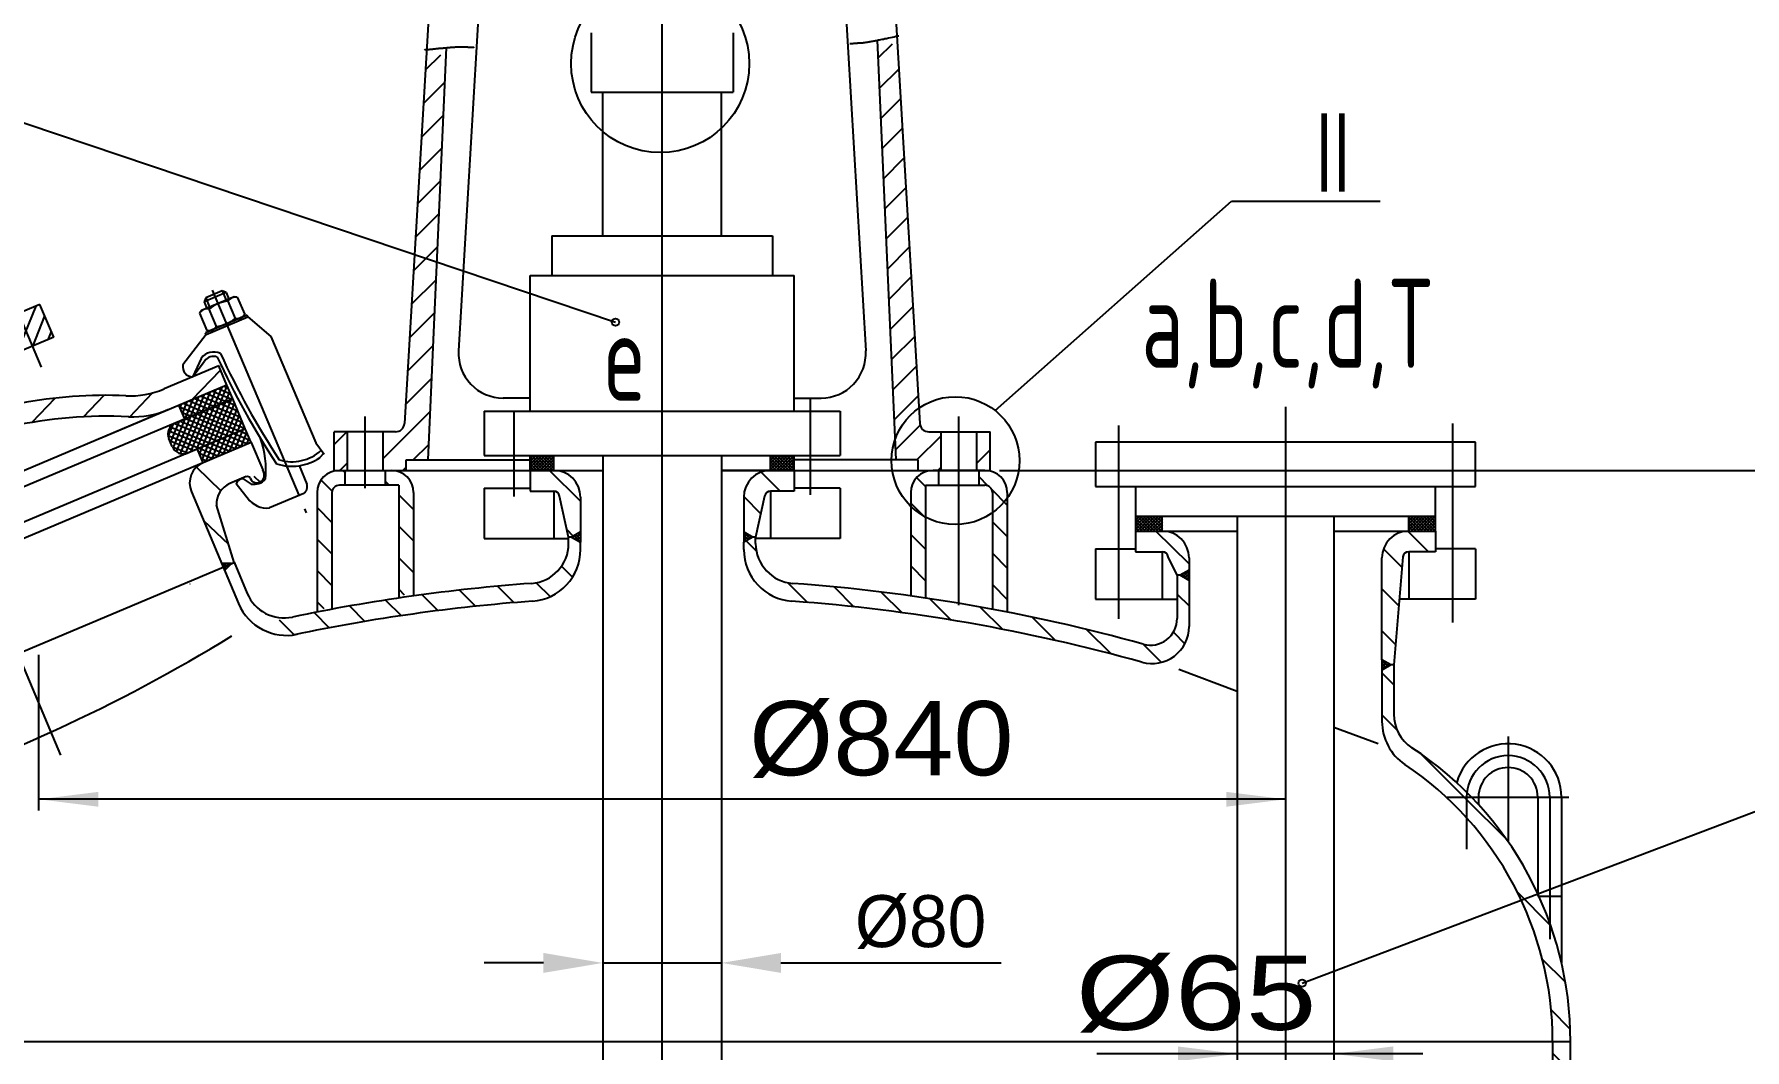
# Model space of a CAD drawing. Extents: x -1085 to 561, y -220 to 621.
# Drawn here: x 76.9 to 192.2, y 367 to 435.4 of the extents above; entities that cross this region are included whole.
import ezdxf

# ---------------------------------------------------------------- set-up
doc = ezdxf.new("R2010")
doc.units = 0
doc.linetypes.add('DASHDOT', pattern=[18, 15, -1, 1, -1])
doc.layers.get('0').update_dxf_attribs({"color": 8, "linetype": 'CONTINUOUS'})
doc.layers.get('DEFPOINTS').update_dxf_attribs({"linetype": 'CONTINUOUS'})
for name, color, linetype in [('0-EQUIPMENT', 7, 'CONTINUOUS'), ('1', 8, 'CONTINUOUS'), ('2', 94, 'DASHDOT'), ('85', 7, 'CONTINUOUS'), ('9', 8, 'CONTINUOUS')]:
    doc.layers.add(name, color=color, linetype=linetype)
doc.styles.add('HZTXT', font='tssdeng.shx', dxfattribs={"width": 0.8, "bigfont": 'tssdchn.shx'})
doc.styles.get("Standard").update_dxf_attribs({"font": 'cadt_en', "bigfont": 'cadt_hz'})
doc.styles.add('STYLE1', font='cadt_en.shx', dxfattribs={"width": 0.650136, "bigfont": 'cadt_hz.shx'})
doc.styles.add('STYLE28', font='cadt_en.shx', dxfattribs={"width": 1.284196, "bigfont": 'cadt_hz.shx'})
doc.styles.add('STYLE29', font='cadt_en.shx', dxfattribs={"width": 1.088803, "bigfont": 'cadt_hz.shx'})
doc.dimstyles.get("Standard").update_dxf_attribs({"dimtxt": 3.5, "dimasz": 4, "dimexe": 2, "dimexo": 0, "dimgap": 1, "dimtad": 1, "dimtoh": 1, "dimdec": 4, "dimzin": 0, "dimtxsty": 'STANDARD', "dimcen": 0, "dimazin": 3, "dimtfac": 1, "dimtdec": 4, "dimtmove": 0, "dimatfit": 3, "dimtolj": 1, "dimtzin": 0})

# ---------------------------------------------------------------- blocks, each defined once
blk = doc.blocks.new('*U58')
at = {"layer": '9'}
for p, q in [((151.11, 402.88), (151.15, 402.92)), ((151.11, 402.66), (151.36, 402.92)), ((151.11, 402.45), (151.58, 402.92)), ((151.11, 402.24), (151.79, 402.92)), ((151.11, 402.03), (152, 402.92)), ((151.11, 402.8), (151.99, 401.92)), ((151.11, 402.59), (151.77, 401.92)), ((151.11, 402.38), (151.56, 401.92)), ((152.2, 401.92), (151.2, 402.92)), ((151.21, 401.92), (152.21, 402.92)), ((151.41, 402.92), (152.41, 401.92)), ((151.42, 401.92), (152.42, 402.92)), ((151.62, 402.92), (152.62, 401.92)), ((151.64, 401.92), (152.64, 402.92)), ((151.83, 402.92), (152.83, 401.92)), ((151.85, 401.92), (152.85, 402.92)), ((152.05, 402.92), (152.91, 402.06)), ((152.06, 401.92), (152.91, 402.77)), ((152.26, 402.92), (152.91, 402.27)), ((152.27, 401.92), (152.91, 402.55)), ((152.47, 402.92), (152.91, 402.49)), ((152.48, 401.92), (152.91, 402.34)), ((152.68, 402.92), (152.91, 402.7)), ((152.89, 402.92), (152.91, 402.91)), ((169.51, 402.82), (169.61, 402.92)), ((169.51, 402.61), (169.82, 402.92)), ((169.51, 402.4), (170.03, 402.92)), ((169.51, 402.18), (170.24, 402.92)), ((169.51, 401.97), (170.45, 402.92)), ((169.51, 402.86), (170.44, 401.92)), ((169.51, 402.64), (170.23, 401.92)), ((169.51, 402.43), (170.02, 401.92)), ((169.65, 402.92), (170.65, 401.92)), ((169.67, 401.92), (170.67, 402.92)), ((170.87, 401.92), (169.87, 402.92)), ((169.88, 401.92), (170.88, 402.92)), ((170.08, 402.92), (171.08, 401.92)), ((170.09, 401.92), (171.09, 402.92)), ((170.29, 402.92), (171.29, 401.92)), ((170.3, 401.92), (171.3, 402.92)), ((170.5, 402.92), (171.31, 402.12)), ((170.52, 401.92), (171.31, 402.71)), ((170.71, 402.92), (171.31, 402.33)), ((170.73, 401.92), (171.31, 402.5)), ((170.93, 402.92), (171.31, 402.54)), ((170.94, 401.92), (171.31, 402.29)), ((171.14, 402.92), (171.31, 402.75)), ((151.11, 402.17), (151.35, 401.92)), ((151.11, 401.95), (151.14, 401.92)), ((152.7, 401.92), (152.91, 402.13)), ((169.51, 402.22), (169.8, 401.92)), ((169.51, 402.01), (169.59, 401.92)), ((171.15, 401.92), (171.31, 402.07)), ((154.11, 398.95), (154.12, 398.93, 1)), ((154.15, 398.92), (154.27, 399.04)), ((154.25, 399.03), (154.63, 398.64)), ((154.28, 398.84), (154.71, 399.26)), ((154.38, 399.1), (154.71, 398.78)), ((154.42, 398.76), (154.71, 399.05)), ((154.51, 399.18), (154.71, 398.99)), ((154.55, 398.69), (154.71, 398.84)), ((154.65, 399.26), (154.71, 399.2)), ((154.69, 398.61), (154.71, 398.63)), ((167.71, 393.17), (167.75, 393.22)), ((167.71, 393.2), (168.12, 392.79)), ((167.71, 392.96), (167.89, 393.14)), ((167.71, 392.75), (168.02, 393.06)), ((167.71, 392.99), (167.98, 392.71)), ((167.71, 392.78), (167.85, 392.63)), ((167.71, 392.57), (167.71, 392.56)), ((167.74, 392.57), (168.15, 392.98)), ((168.11, 393.01), (168.25, 392.87)), ((168.25, 392.86), (168.29, 392.91))]:
    blk.add_line(p, q, dxfattribs=at)
blk = doc.blocks.new('*U60')
at = {"layer": '9'}
for p, q in [((125.88, 405.9), (127.16, 404.61)), ((124.71, 404.24), (125.85, 403.09)), ((124.86, 401.26), (125.56, 400.56)), ((127.68, 398.44), (129.01, 397.11)), ((130.79, 398.16), (132.13, 396.81)), ((133.97, 397.81), (135.35, 396.42)), ((137.24, 397.36), (138.68, 395.92, 1))]:
    blk.add_line(p, q, dxfattribs=at)
blk = doc.blocks.new('*U61')
at = {"layer": '9'}
for p, q in [((153.91, 397.67), (154.71, 396.87, 1)), ((140.63, 396.8), (142.13, 395.3)), ((144.14, 396.12), (145.71, 394.55)), ((147.8, 395.29), (149.45, 393.64)), ((151.62, 394.3), (152.85, 393.07)), ((153.65, 395.1), (154.42, 394.32))]:
    blk.add_line(p, q, dxfattribs=at)
blk = doc.blocks.new('*U62')
at = {"layer": '9'}
for p, q in [((154.71, 399.7), (152.48, 401.92)), ((170.85, 400.52), (169.45, 401.92, 1)), ((169.05, 399.49), (167.81, 400.73)), ((168.84, 396.88), (167.71, 398.01)), ((168.62, 394.27), (167.71, 395.18)), ((168.51, 391.55), (167.71, 392.35)), ((168.73, 388.5), (167.71, 389.52)), ((173.41, 383.82), (170.32, 386.91))]:
    blk.add_line(p, q, dxfattribs=at)
blk = doc.blocks.new('*U63')
at = {"layer": '9'}
for p, q in [((176.11, 381.12), (173.41, 383.82, 1)), ((179.08, 375.32), (176.83, 377.57)), ((180.07, 371.51), (178.51, 373.06)), ((180.39, 368.35), (179.1, 369.64)), ((180.41, 365.51), (179.21, 366.71)), ((180.65, 362.43), (179.81, 363.28)), ((183.65, 356.61), (179.21, 361.05)), ((184.71, 358.38), (183.38, 359.71)), ((180.77, 356.66), (179.25, 358.18))]:
    blk.add_line(p, q, dxfattribs=at)
blk = doc.blocks.new('*U70')
at = {"layer": '9'}
for p, q in [((110.31, 406.84), (110.48, 407.01)), ((110.31, 406.62), (110.69, 407.01)), ((110.31, 406.41), (110.91, 407.01)), ((110.31, 406.2), (111.12, 407.01)), ((110.31, 406.9), (111.2, 406.01)), ((110.33, 406.01), (111.33, 407.01)), ((110.41, 407.01), (111.41, 406.01)), ((110.54, 406.01), (111.54, 407.01)), ((110.62, 407.01), (111.62, 406.01)), ((110.75, 406.01), (111.75, 407.01)), ((110.83, 407.01), (111.83, 406.01)), ((110.97, 406.01), (111.91, 406.95)), ((111.05, 407.01), (111.91, 406.15)), ((111.26, 407.01), (111.91, 406.36)), ((111.47, 407.01), (111.91, 406.58)), ((111.68, 407.01), (111.91, 406.79)), ((111.89, 407.01), (111.91, 407)), ((126.51, 406.91), (126.6, 407.01)), ((126.51, 406.7), (126.82, 407.01)), ((126.51, 406.49), (127.03, 407.01)), ((126.51, 406.28), (127.24, 407.01)), ((126.51, 406.07), (127.45, 407.01)), ((126.53, 407.01), (127.53, 406.01)), ((126.66, 406.01), (127.66, 407.01)), ((126.74, 407.01), (127.74, 406.01)), ((126.88, 406.01), (127.88, 407.01)), ((126.96, 407.01), (127.96, 406.01)), ((127.09, 406.01), (128.09, 407.01)), ((127.17, 407.01), (128.11, 406.07)), ((127.38, 407.01), (128.11, 406.29)), ((127.59, 407.01), (128.11, 406.5)), ((127.8, 407.01), (128.11, 406.71)), ((128.02, 407.01), (128.11, 406.92)), ((110.98, 406.01), (110.31, 406.69)), ((110.31, 406.48), (110.77, 406.01)), ((110.31, 406.27), (110.56, 406.01)), ((110.31, 406.05), (110.35, 406.01)), ((111.18, 406.01), (111.91, 406.74)), ((111.39, 406.01), (111.91, 406.53)), ((111.6, 406.01), (111.91, 406.31)), ((111.81, 406.01), (111.91, 406.1)), ((126.51, 406.82), (127.32, 406.01)), ((126.51, 406.61), (127.11, 406.01)), ((126.51, 406.4), (126.89, 406.01)), ((126.51, 406.19), (126.68, 406.01)), ((127.3, 406.01), (128.11, 406.82)), ((127.51, 406.01), (128.11, 406.6)), ((127.72, 406.01), (128.11, 406.39)), ((127.94, 406.01), (128.11, 406.18)), ((113.13, 401.53), (113.21, 401.45, 1)), ((113.2, 401.46), (113.46, 401.71)), ((113.27, 401.61), (113.71, 401.17)), ((113.33, 401.38), (113.71, 401.75)), ((113.4, 401.68), (113.71, 401.38)), ((113.47, 401.3), (113.71, 401.54)), ((113.54, 401.76), (113.71, 401.59)), ((113.6, 401.22), (113.71, 401.33)), ((113.67, 401.84), (113.71, 401.81)), ((124.71, 401.84), (125.13, 401.41)), ((124.71, 401.72), (124.79, 401.81)), ((124.71, 401.51), (124.93, 401.73)), ((124.71, 401.3), (125.06, 401.65)), ((124.71, 401.62), (125, 401.33)), ((124.71, 401.41), (124.86, 401.26)), ((124.73, 401.18), (124.71, 401.2)), ((124.9, 401.28), (125.2, 401.57)), ((125.16, 401.6), (125.27, 401.49))]:
    blk.add_line(p, q, dxfattribs=at)
blk = doc.blocks.new('*U71')
at = {"layer": '9'}
for p, q in [((113.55, 401.26), (113.71, 401.1, 1)), ((112.43, 399.55), (113.16, 398.81)), ((105.55, 397.94), (106.64, 396.85)), ((108.12, 398.2), (109.22, 397.1)), ((110.71, 398.43), (111.65, 397.5)), ((98.14, 396.87), (99.18, 395.83)), ((100.56, 397.27), (101.62, 396.22)), ((103.03, 397.63), (104.1, 396.56)), ((93.41, 395.94), (94.42, 394.92)), ((95.76, 396.42), (96.78, 395.4))]:
    blk.add_line(p, q, dxfattribs=at)
blk = doc.blocks.new('*U72')
at = {"layer": '9'}
for p, q in [((113.71, 403.93), (111.62, 406.01, 1)), ((113.22, 401.58), (112.8, 402.01))]:
    blk.add_line(p, q, dxfattribs=at)
blk = doc.blocks.new('*U73')
at = {"layer": '9'}
blk.add_line((87.4, 398.35), (87.41, 398.37, 1), dxfattribs=at)
blk = doc.blocks.new('*U76')
for p, q in [((131.84, 434.78), (131.88, 434.78, 1)), ((131.88, 434.78), (131.91, 434.79)), ((131.91, 434.79), (131.96, 434.79)), ((131.96, 434.79), (132.01, 434.79)), ((132.01, 434.79), (132.06, 434.79)), ((132.06, 434.79), (132.11, 434.8)), ((132.11, 434.8), (132.17, 434.8)), ((132.17, 434.8), (132.23, 434.8)), ((132.23, 434.8), (132.28, 434.81)), ((132.28, 434.81), (132.34, 434.81)), ((132.34, 434.81), (132.4, 434.82)), ((132.4, 434.82), (132.45, 434.82)), ((132.45, 434.82), (132.5, 434.82)), ((132.5, 434.82), (132.56, 434.83)), ((132.56, 434.83), (132.61, 434.83)), ((132.61, 434.83), (132.66, 434.84)), ((132.66, 434.84), (132.72, 434.84)), ((132.72, 434.84), (132.77, 434.85)), ((132.77, 434.85), (132.82, 434.86)), ((132.82, 434.86), (132.87, 434.86)), ((132.87, 434.86), (132.92, 434.87)), ((132.92, 434.87), (132.98, 434.88)), ((132.98, 434.88), (133.03, 434.88)), ((133.03, 434.88), (133.09, 434.89)), ((133.09, 434.89), (133.15, 434.9)), ((133.15, 434.9), (133.21, 434.91)), ((133.21, 434.91), (133.27, 434.92)), ((133.27, 434.92), (133.34, 434.93)), ((133.34, 434.93), (133.4, 434.95)), ((133.4, 434.95), (133.47, 434.96)), ((133.47, 434.96), (133.53, 434.97)), ((133.53, 434.97), (133.59, 434.98)), ((133.59, 434.98), (133.66, 434.99)), ((133.66, 434.99), (133.72, 435)), ((133.72, 435), (133.79, 435.02)), ((133.79, 435.02), (133.86, 435.03)), ((133.86, 435.03), (133.94, 435.05)), ((133.94, 435.05), (134.02, 435.07)), ((134.02, 435.07), (134.11, 435.08)), ((134.11, 435.08), (134.22, 435.11)), ((134.22, 435.11), (134.33, 435.13)), ((134.33, 435.13), (134.46, 435.16)), ((134.46, 435.16), (134.59, 435.19)), ((134.59, 435.19), (134.72, 435.21)), ((134.72, 435.21), (134.84, 435.24)), ((134.84, 435.24), (134.96, 435.27)), ((134.96, 435.27), (135.07, 435.29)), ((135.07, 435.29), (135.16, 435.31))]:
    blk.add_line(p, q)
blk = doc.blocks.new('*U77')
for p, q in [((104.71, 434.51), (104.76, 434.51)), ((104.76, 434.51), (104.8, 434.52)), ((104.8, 434.52), (104.85, 434.52)), ((104.85, 434.52), (104.9, 434.52)), ((104.9, 434.52), (104.94, 434.53)), ((104.94, 434.53), (104.99, 434.53)), ((104.99, 434.53), (105.04, 434.53)), ((105.04, 434.53), (105.08, 434.54)), ((105.08, 434.54), (105.13, 434.54)), ((105.13, 434.54), (105.18, 434.54)), ((105.18, 434.54), (105.23, 434.54)), ((105.23, 434.54), (105.27, 434.55)), ((105.27, 434.55), (105.32, 434.55)), ((105.32, 434.55), (105.37, 434.55)), ((105.37, 434.55), (105.42, 434.55)), ((105.42, 434.55), (105.47, 434.55)), ((105.47, 434.55), (105.53, 434.55)), ((105.53, 434.55), (105.58, 434.55)), ((105.58, 434.55), (105.63, 434.55)), ((105.63, 434.55), (105.68, 434.55)), ((105.68, 434.55), (105.73, 434.55)), ((105.73, 434.55), (105.78, 434.55)), ((105.78, 434.55), (105.82, 434.55)), ((105.82, 434.55), (105.87, 434.55)), ((105.87, 434.55), (105.92, 434.55)), ((105.92, 434.55), (105.97, 434.55)), ((105.97, 434.55), (106.02, 434.55)), ((106.02, 434.55), (106.08, 434.55)), ((106.08, 434.55), (106.13, 434.54)), ((106.13, 434.54), (106.19, 434.54)), ((106.19, 434.54), (106.25, 434.54)), ((106.25, 434.54), (106.31, 434.54)), ((106.31, 434.54), (106.37, 434.53)), ((106.37, 434.53), (106.42, 434.53)), ((106.42, 434.53), (106.47, 434.53)), ((106.47, 434.53), (106.52, 434.53)), ((106.52, 434.53), (106.55, 434.52)), ((103.2, 434.36), (103.22, 434.37, 1)), ((103.22, 434.37), (103.24, 434.37)), ((103.24, 434.37), (103.27, 434.37)), ((103.27, 434.37), (103.3, 434.37)), ((103.3, 434.37), (103.34, 434.38)), ((103.34, 434.38), (103.37, 434.38)), ((103.37, 434.38), (103.41, 434.38)), ((103.41, 434.38), (103.46, 434.39)), ((103.46, 434.39), (103.5, 434.39)), ((103.5, 434.39), (103.54, 434.4)), ((103.54, 434.4), (103.59, 434.4)), ((103.59, 434.4), (103.64, 434.41)), ((103.64, 434.41), (103.68, 434.41)), ((103.68, 434.41), (103.73, 434.41)), ((103.73, 434.41), (103.78, 434.42)), ((103.78, 434.42), (103.83, 434.42)), ((103.83, 434.42), (103.88, 434.43)), ((103.88, 434.43), (103.92, 434.43)), ((103.92, 434.43), (103.97, 434.44)), ((103.97, 434.44), (104.02, 434.44)), ((104.02, 434.44), (104.06, 434.45)), ((104.06, 434.45), (104.11, 434.45)), ((104.11, 434.45), (104.15, 434.46)), ((104.15, 434.46), (104.2, 434.46)), ((104.2, 434.46), (104.25, 434.47)), ((104.25, 434.47), (104.29, 434.47)), ((104.29, 434.47), (104.34, 434.47)), ((104.34, 434.47), (104.39, 434.48)), ((104.39, 434.48), (104.43, 434.48)), ((104.43, 434.48), (104.48, 434.49)), ((104.48, 434.49), (104.52, 434.49)), ((104.52, 434.49), (104.57, 434.5)), ((104.57, 434.5), (104.62, 434.5)), ((104.62, 434.5), (104.66, 434.5)), ((104.66, 434.5), (104.71, 434.51))]:
    blk.add_line(p, q)
blk = doc.blocks.new('*U78')
at = {"layer": '85'}
for p, q in [((133.77, 433.81), (134.73, 434.77)), ((103.26, 433), (104.29, 434.02)), ((133.86, 431.78), (135.15, 433.06)), ((103.13, 430.74), (104.56, 432.18)), ((133.96, 429.75), (135.27, 431.06)), ((102.99, 428.48), (104.47, 429.96)), ((134.05, 427.72), (135.38, 429.06)), ((102.86, 426.23), (104.37, 427.74)), ((134.14, 425.69), (135.5, 427.06)), ((102.72, 423.97), (104.27, 425.52)), ((134.23, 423.66), (135.62, 425.05)), ((102.59, 421.72), (104.17, 423.3)), ((134.32, 421.63), (135.74, 423.05)), ((102.45, 419.46), (104.07, 421.08)), ((134.41, 419.59), (135.86, 421.05)), ((102.32, 417.21), (103.97, 418.86)), ((134.5, 417.56), (135.98, 419.05)), ((102.19, 414.95), (103.87, 416.64)), ((134.59, 415.53), (136.1, 417.04)), ((134.68, 413.5), (136.22, 415.04)), ((102.05, 412.69), (103.77, 414.42)), ((134.77, 411.47), (136.34, 413.04)), ((101.92, 410.44), (103.67, 412.2)), ((134.86, 409.44), (136.46, 411.04)), ((100.41, 406.81), (103.57, 409.97)), ((134.95, 407.41), (136.59, 409.05)), ((136.37, 406.71), (138.01, 408.34)), ((102.43, 406.71), (103.48, 407.75)), ((101.73, 406.01), (101.96, 406.23)), ((137.79, 406.01), (138.01, 406.22, 1))]:
    blk.add_line(p, q, dxfattribs=at)
blk = doc.blocks.new('*U79')
at = {"layer": '1'}
for p, q in [((97.11, 407.75), (97.97, 408.61)), ((97.49, 406.01), (98.01, 406.53, 1))]:
    blk.add_line(p, q, dxfattribs=at)
blk = doc.blocks.new('*U80')
at = {"layer": '85'}
blk.add_line((140.41, 406.5), (141.31, 407.4, 1), dxfattribs=at)
blk = doc.blocks.new('*D81')
for p, q in [((136.83, 471.11), (203.66, 471.11)), ((201.16, 406.01), (201.16, 471.11, 1)), ((141.93, 406.01), (203.66, 406.01))]:
    blk.add_line(p, q)
for points in [[(201.16, 471.11), (201.91, 465.11), (200.41, 465.11)], [(201.16, 406.01), (200.41, 412.01), (201.91, 412.01)]]:
    blk.add_solid(points)
at = {"style": 'STYLE1'}
blk.add_text('651', height=5, rotation=90, dxfattribs=at).set_placement((198.62, 440.39))
blk = doc.blocks.new('*D82')
blk.add_line((141.93, 406.01), (236.77, 406.01))
blk = doc.blocks.new('*U85')
for p, q in [((88.45, 417.64), (88.71, 417.01)), ((89.55, 418.11), (89.82, 417.48))]:
    blk.add_line(p, q)
at = {"layer": '1'}
for p, q in [((75.06, 422.44), (55.71, 414.28)), ((75.76, 420.79), (75.06, 422.44)), ((71.95, 419.51), (71.37, 420.89)), ((72.9, 419.58), (75.76, 420.79)), ((72.78, 419.86), (59.15, 414.1)), ((72.86, 419.67), (59.23, 413.92)), ((72.78, 419.86), (73.83, 417.37)), ((73.83, 417.37), (60.2, 411.61)), ((73.95, 417.09), (73.83, 417.37)), ((90.37, 417.71), (88.16, 416.78)), ((89.82, 418), (88.34, 417.38)), ((88.45, 417.64), (88.34, 417.38)), ((88.34, 417.38), (88.53, 416.93)), ((89.55, 418.11), (88.45, 417.64)), ((89.82, 418), (89.55, 418.11)), ((89.82, 418), (90, 417.56)), ((89.95, 417.42), (90.44, 416.25, 6.28)), ((90.58, 417.69), (90.37, 417.71)), ((90.58, 417.69), (91.08, 416.52, 6.28)), ((60.32, 411.34), (73.95, 417.09)), ((73.95, 417.09), (72.48, 416.47)), ((73.95, 417.09), (74.49, 415.8)), ((88.16, 416.78), (88.03, 416.61)), ((88.03, 416.61), (88.52, 415.44, 6.28)), ((91.24, 416.47), (88.44, 415.29)), ((88.49, 415.18), (91.29, 416.36)), ((88.67, 416.88), (89.16, 415.71)), ((90.95, 416.35), (88.74, 415.42)), ((91.08, 416.52), (90.95, 416.35, 6.28)), ((91.29, 416.36), (91.24, 416.47)), ((91.29, 416.36), (92.85, 415.03)), ((59.98, 414.45), (59.39, 415.83)), ((88.49, 415.18), (86.92, 413.12)), ((88.49, 415.18), (88.44, 415.29)), ((88.74, 415.42), (88.52, 415.44)), ((92.85, 415.03), (95.87, 407.86)), ((55.71, 414.28), (56.41, 412.62)), ((56.41, 412.62), (59.27, 413.83)), ((59.15, 414.1), (60.2, 411.61, 6.28)), ((71.52, 414.11), (73.24, 410.03, 6.28)), ((72.85, 414.56), (74.15, 411.47, 6.28)), ((89.33, 413.05), (85.66, 411.5)), ((88.14, 413.55), (87.59, 412.33, 6.28)), ((87.59, 412.33), (88.38, 413.38)), ((89.88, 411.76), (89.33, 413.05, 6.28)), ((89.33, 413.05), (89.36, 412.98)), ((60.2, 411.61), (60.32, 411.34)), ((60.32, 411.34), (61.79, 411.96)), ((89.88, 411.76), (81.3, 408.14)), ((90.27, 410.84), (89.88, 411.76, 6.28)), ((90.27, 410.84), (53.41, 395.29)), ((60.32, 411.34), (60.86, 410.05)), ((62.9, 410.36), (64.2, 407.27)), ((64.15, 411), (65.87, 406.91)), ((86.4, 409.21), (90.27, 410.84, 6.28)), ((87.04, 409.48), (86.65, 410.4, 6.28)), ((91.12, 408.82), (90.27, 410.84, 6.28)), ((85.91, 410.09), (56.99, 397.88, 6.28)), ((91.12, 408.82), (54.27, 393.26)), ((86.2, 407.61), (85.97, 408.16, 6.28)), ((91.12, 408.82), (87.25, 407.18)), ((91.51, 407.89), (91.12, 408.82)), ((91.51, 407.89), (54.66, 392.34)), ((88.29, 406.53), (87.9, 407.45)), ((91.51, 407.89), (88.29, 406.53)), ((91.51, 407.89), (92.29, 406.05)), ((95.87, 407.86), (96.44, 407.11)), ((96.4, 407.16), (96.15, 406.88)), ((92.37, 405.87), (92.29, 406.05)), ((94.74, 406.33), (95.26, 405.09, 6.28)), ((91.18, 405.59), (90.08, 405.12, 6.28)), ((90.5, 405.12), (91.41, 403.99)), ((90.97, 405.44), (91.52, 405.09)), ((90.36, 399.81), (89.17, 403.66)), ((95.06, 404.46), (92.74, 403.48)), ((52.48, 397.5), (56.15, 399.05)), ((53.02, 396.21), (61.6, 399.83)), ((61.25, 387.52), (90.36, 399.81)), ((52.29, 397.96), (52.51, 397.42)), ((53.02, 396.21), (52.4, 397.68)), ((53.21, 398.35), (53.4, 397.89)), ((52.48, 397.5), (49.56, 396.35)), ((57.28, 396.92), (53.41, 395.29)), ((56.64, 396.65), (56.25, 397.57, 6.28)), ((58.56, 395.94), (58.33, 396.49)), ((49, 392.63), (49.56, 396.35)), ((52.72, 391.95), (53.02, 396.21)), ((53.41, 395.29), (53.02, 396.21)), ((49.4, 395.26), (38.38, 390.61, 6.28)), ((54.27, 393.26), (53.41, 395.29, 6.28)), ((54.27, 393.26), (58.14, 394.89)), ((57.88, 393.7), (57.49, 394.62, 6.28)), ((36.66, 393.36), (33.39, 391.97)), ((37.78, 390.71), (36.66, 393.36)), ((49.14, 393.55), (41.09, 390.16)), ((54.66, 392.34), (54.27, 393.26)), ((54.66, 392.34), (57.88, 393.7)), ((33.39, 391.97), (31.77, 391.28)), ((49, 392.63), (52.72, 391.95)), ((49.57, 392.53), (49.46, 391.67, 6.28)), ((52.37, 392.02), (52.15, 389.87)), ((54.66, 392.34), (55.44, 390.5)), ((34.8, 384.09), (31.77, 391.28)), ((46.52, 389.25), (33.93, 391.36)), ((56.54, 390.96), (57.65, 391.43, 6.28)), ((61.25, 387.52), (59.32, 391.06, 6.28)), ((32.03, 390.65), (10.71, 381.66)), ((55.51, 390.31), (55.44, 390.5)), ((46.4, 385.58), (33.75, 387.63)), ((39.7, 386.16), (34.8, 384.09, 6.28)), ((39.7, 386.16), (39.59, 386.42)), ((34.63, 384.51), (13.31, 375.51)), ((7.83, 380.77), (10.6, 381.93)), ((13.42, 375.23), (10.6, 381.93)), ((10.66, 374.07), (7.83, 380.77, 6.28)), ((13.42, 375.23), (10.66, 374.07))]:
    blk.add_line(p, q, dxfattribs=at)
for centre, radius in [((52.75, 398.15), 0.5), ((50.95, 395.46), 0.719), ((50.82, 393.34), 0.701), ((35.71, 389.33), 0.928)]:
    blk.add_circle(centre, radius, dxfattribs=at)
for centre, radius, start, end in [((90.16, 415.13), 2.29, 95.2974, 130.4734), ((90.46, 417.08), 0.613, 78.5012, 147.2696), ((73.18, 414.81), 1.8, 112.9182, 202.8854), ((88.55, 416.28), 0.613, 78.5012, 147.2696), ((88.95, 417.99), 2.29, 275.2974, 310.4734), ((90.56, 416.85), 0.613, 258.5012, 327.2696), ((88.65, 416.04), 0.613, 258.5012, 327.2696), ((88.99, 412.93), 1.06, 64.1159, 143.6155), ((139.24, 436.7), 54.77, 204.6223, 213.1929), ((87.56, 412.98), 0.655, 168.0534, 272.2127), ((88.99, 412.93), 0.761, 71.6309, 143.6155), ((139.24, 436.7), 55.07, 204.7452, 213.3046), ((62.49, 410.3), 1.8, 22.8854, 112.8526), ((75.63, 412.09), 1.6, 202.8854, 280.7775), ((83.32, 417.03), 6, 267.5121, 292.8854), ((81.72, 380.09), 30.98, 87.5121, 100.7775), ((74.9, 410.73), 1.8, 202.8854, 282.3764), ((81.72, 379.66), 30, 87.0435, 102.3764), ((83.57, 415.62), 6, 267.0435, 292.8854), ((86.71, 408.47), 0.8, 112.8854, 202.8854), ((86.33, 406.07), 6.18, 353.9026, 379.7623), ((62.73, 406.65), 1.6, 304.9933, 382.8854), ((64.21, 406.21), 1.8, 303.3944, 382.8854), ((86.94, 407.92), 0.8, 202.8854, 292.8854), ((94.27, 409.61), 3.32, 251.6076, 304.6072), ((94.26, 409.48), 2.89, 252.9516, 313.19), ((88.87, 405.15), 1.5, 112.8854, 202.8854), ((91.9, 405.67), 0.5, 202.8854, 382.8854), ((81.41, 379.96), 30.98, 124.9933, 138.2587), ((81.72, 379.66), 30, 123.3944, 138.7273), ((90.67, 403.74), 1.5, 112.8854, 183.0865), ((90.95, 404.98), 0.461, 87.2292, 163.0421), ((91.26, 405.4), 0.2, 22.8854, 112.8854), ((91.7, 406.12), 1.05, 260.2208, 317.7706), ((94.75, 404.91), 0.545, 303.9457, 379.8991), ((92.58, 405.05), 1.58, 215.8107, 276.1279), ((53.82, 404.58), 6, 292.8854, 318.2587), ((54.66, 403.41), 6, 292.8854, 318.7273), ((57.59, 396.18), 0.8, 22.8854, 112.8854), ((57.83, 395.63), 0.8, 292.8854, 382.8854), ((58.47, 392.32), 1.5, 22.8854, 112.8854), ((34.34, 389.47), 1.93, 102.2681, 262.9894), ((46.34, 392.46), 3.22, 273.3417, 345.7731), ((56.62, 390.78), 0.2, 112.8854, 202.8854), ((58.22, 390.04), 1.5, 42.6843, 112.8854), ((47.2, 390.52), 5, 260.786, 352.5214), ((55.97, 390.51), 0.5, 202.8854, 382.8854), ((13.91, 379.39), 6.23, 167.2106, 238.5602)]:
    blk.add_arc(centre, radius, start, end, dxfattribs=at)
at = {"layer": '2'}
for p, q in [((73.78, 421.91), (72.87, 419.66)), ((77.38, 412.96), (73.25, 422.74)), ((74.83, 422.35), (73.87, 419.99)), ((78.7, 386.81), (64.08, 421.44)), ((71.7, 421.03), (71.51, 420.56)), ((72.74, 421.47), (71.95, 419.52)), ((75.4, 421.63), (74.91, 420.43)), ((71.51, 417.74), (71.03, 416.56)), ((88.89, 418.15), (95.22, 403.14)), ((60.93, 405.65), (56.49, 416.16)), ((65.56, 416.59), (65.37, 416.12)), ((73.12, 415.22), (74.24, 416.4)), ((74.92, 416.2), (73.88, 413.65)), ((75.96, 416.64), (74.68, 413.49)), ((77, 417.08), (75.72, 413.93)), ((77.6, 416.42), (76.77, 414.37)), ((58.15, 415.31), (57.19, 412.95)), ((59.19, 415.75), (58.23, 413.39)), ((59.43, 414.22), (59.75, 414.99)), ((67.72, 415.17), (67.53, 414.71)), ((71.68, 413.72), (72.84, 414.93)), ((73.77, 415.5), (73.44, 414.69)), ((78.04, 415.38), (77.81, 414.81)), ((56.06, 414.43), (55.86, 413.92)), ((57.11, 414.87), (56.3, 412.88)), ((62.06, 414.73), (61.58, 413.55)), ((87.55, 410.78), (89.45, 412.77, 1)), ((62.53, 410.66), (63.57, 411.74)), ((72.64, 411.46), (73.69, 412.56)), ((88.63, 410.15), (89.16, 411.46)), ((89.02, 410.32), (89.55, 411.63)), ((89.29, 411.52), (90.12, 411.18)), ((89.41, 410.48), (89.9, 411.7)), ((89.68, 411.68), (89.96, 411.57)), ((62.21, 410.44), (61.13, 407.77)), ((73.73, 409.35), (74.96, 410.64)), ((76.75, 409.25), (78.3, 410.88)), ((80.22, 409.63), (81.6, 411.07)), ((83.33, 409.62), (84.87, 411.23)), ((86.72, 410.24), (86.82, 410.47)), ((86.89, 409.85), (87.21, 410.64)), ((86.94, 410.53), (88.25, 409.99)), ((87.07, 409.49), (87.6, 410.8)), ((87.33, 410.69), (88.64, 410.16)), ((87.46, 409.66), (87.99, 410.97)), ((87.73, 410.86), (89.04, 410.32)), ((87.85, 409.82), (88.38, 411.13)), ((87.85, 407.44), (89.02, 410.32)), ((88.12, 411.02), (89.43, 410.49)), ((88.24, 409.99), (88.77, 411.3)), ((88.24, 407.6), (89.41, 410.48)), ((88.51, 411.19), (89.82, 410.65)), ((88.63, 407.77), (89.8, 410.65)), ((88.9, 411.35), (90.21, 410.82)), ((89.02, 407.93), (90.19, 410.81)), ((89.04, 410.32), (90.78, 409.61)), ((89.41, 408.1), (90.4, 410.52)), ((90.62, 410), (89.43, 410.49)), ((89.8, 410.65), (90.07, 411.31)), ((89.82, 410.65), (90.45, 410.4)), ((90.19, 410.81), (90.23, 410.91)), ((90.21, 410.82), (90.29, 410.79)), ((58.24, 409.16), (58.06, 408.71)), ((58.5, 407.67), (59.28, 409.6)), ((60.33, 410.04), (59.05, 406.9)), ((60.09, 407.34), (61.26, 410.22)), ((62.17, 408.21), (62.65, 409.4)), ((63.65, 408.58), (64.71, 409.68)), ((86.09, 407.88), (86.68, 409.33)), ((86.26, 407.5), (87.07, 409.49)), ((89.18, 408), (86.31, 409.17)), ((86.48, 407.26), (87.46, 409.66)), ((86.69, 410.3), (87.86, 409.83)), ((89.57, 408.16), (86.69, 409.33)), ((86.76, 407.14), (87.85, 409.82)), ((86.86, 409.91), (87.47, 409.66)), ((87.02, 409.52), (87.08, 409.5)), ((87.08, 407.13), (88.24, 409.99)), ((87.08, 409.5), (89.96, 408.33)), ((87.46, 407.27), (88.63, 410.15)), ((90.35, 408.49), (87.47, 409.66)), ((87.86, 409.83), (90.75, 408.66)), ((88.25, 409.99), (91.11, 408.83)), ((90.95, 409.22), (88.64, 410.16)), ((89.8, 408.26), (90.56, 410.13)), ((90.19, 408.43), (90.73, 409.74)), ((90.59, 408.59), (90.89, 409.35)), ((85.92, 408.35), (88.01, 407.5)), ((85.93, 408.29), (86.28, 409.15)), ((88.4, 407.67), (85.93, 408.67)), ((86.06, 408.94), (88.79, 407.83)), ((88.88, 406.78), (89.41, 408.1)), ((89.27, 406.95), (89.8, 408.26)), ((89.57, 408.16), (90.88, 407.63)), ((89.66, 407.11), (90.19, 408.43)), ((89.96, 408.33), (91.27, 407.8)), ((90.05, 407.28), (90.59, 408.59)), ((90.35, 408.49), (91.44, 408.05)), ((90.44, 407.44), (90.98, 408.76)), ((90.75, 408.66), (91.28, 408.44)), ((90.84, 407.61), (91.22, 408.57)), ((90.98, 408.76), (91.06, 408.96)), ((91.23, 407.77), (91.39, 408.18)), ((64.04, 405.73), (65.66, 407.42)), ((87.62, 407.34), (86.05, 407.98)), ((87.23, 407.17), (86.21, 407.58)), ((88.01, 407.5), (89.32, 406.97)), ((88.01, 407.18), (88.93, 406.81)), ((88.04, 407.11), (88.24, 407.6)), ((88.21, 406.72), (88.63, 407.77)), ((88.4, 407.67), (89.71, 407.14)), ((88.49, 406.62), (89.02, 407.93)), ((88.79, 407.83), (90.1, 407.3)), ((89.18, 408), (90.49, 407.47)), ((87.82, 406.22), (89.47, 404.64)), ((88.18, 406.79), (88.54, 406.64)), ((56.23, 397.56), (63.7, 405.38)), ((91.7, 405.61), (92.12, 405.22)), ((88.3, 402.64), (89.99, 401.03)), ((52.66, 397.08), (53.44, 397.9)), ((53.45, 395.3), (53.98, 396.61)), ((53.72, 396.5), (55.03, 395.97)), ((53.84, 395.47), (54.38, 396.78)), ((54.11, 396.67), (55.42, 396.13)), ((54.23, 395.63), (54.77, 396.94)), ((54.5, 396.83), (55.81, 396.3)), ((54.62, 395.8), (55.16, 397.11)), ((54.89, 397), (56.2, 396.46)), ((55.02, 395.96), (55.55, 397.27)), ((55.28, 397.16), (56.59, 396.63)), ((55.41, 396.13), (55.94, 397.44)), ((55.41, 393.74), (56.58, 396.62)), ((55.67, 397.33), (56.49, 396.99)), ((55.8, 396.29), (56.28, 397.49)), ((55.8, 393.91), (56.97, 396.79)), ((56.07, 397.49), (56.33, 397.39)), ((56.19, 396.46), (56.45, 397.1)), ((56.19, 394.07), (57.36, 396.95)), ((56.58, 394.24), (57.69, 396.98)), ((56.58, 396.62), (56.61, 396.71)), ((56.59, 396.63), (58.61, 395.81)), ((56.97, 394.4), (57.98, 396.88)), ((58.46, 396.2), (56.98, 396.79)), ((57.36, 394.57), (58.22, 396.68)), ((58.28, 396.59), (57.38, 396.96)), ((53.06, 396.12), (54.25, 395.64)), ((53.1, 396.03), (53.2, 396.28)), ((53.23, 395.73), (53.86, 395.47)), ((53.26, 395.64), (53.59, 396.45)), ((53.33, 396.34), (54.64, 395.8)), ((53.39, 395.34), (53.47, 395.31)), ((53.59, 394.86), (53.84, 395.47)), ((53.76, 394.47), (54.23, 395.63)), ((53.86, 395.47), (56.74, 394.3)), ((53.92, 394.08), (54.62, 395.8)), ((54.09, 393.69), (55.02, 395.96)), ((54.25, 393.29), (55.41, 396.13)), ((57.13, 394.47), (54.25, 395.64)), ((54.63, 393.41), (55.8, 396.29)), ((54.64, 395.8), (57.52, 394.63)), ((55.02, 393.58), (56.19, 396.46)), ((57.91, 394.8), (55.03, 395.97)), ((58.28, 394.97), (55.42, 396.13)), ((55.81, 396.3), (58.5, 395.21)), ((58.61, 395.48), (56.2, 396.46)), ((57.75, 394.73), (58.4, 396.33)), ((58.14, 394.9), (58.57, 395.94)), ((53.43, 395.25), (53.45, 395.3)), ((56.35, 394.14), (53.47, 395.31)), ((55.96, 393.97), (53.56, 394.95)), ((53.72, 394.56), (55.57, 393.81)), ((56.05, 392.93), (56.58, 394.24)), ((56.44, 393.09), (56.97, 394.4)), ((56.74, 394.3), (57.81, 393.87)), ((56.83, 393.26), (57.36, 394.57)), ((57.13, 394.47), (57.65, 394.26)), ((57.22, 393.42), (57.6, 394.36)), ((55.18, 393.64), (53.89, 394.17)), ((54.79, 393.48), (54.05, 393.78)), ((54.22, 393.39), (54.39, 393.31)), ((54.39, 393.31), (55.7, 392.78)), ((54.42, 392.9), (54.63, 393.41)), ((54.58, 392.51), (55.02, 393.58)), ((54.79, 393.48), (56.1, 392.95)), ((54.88, 392.43), (55.41, 393.74)), ((55.18, 393.64), (56.49, 393.11)), ((55.27, 392.6), (55.8, 393.91)), ((55.57, 393.81), (56.88, 393.28)), ((55.66, 392.76), (56.19, 394.07)), ((55.96, 393.97), (57.27, 393.44)), ((56.35, 394.14), (57.66, 393.61)), ((57.61, 393.59), (57.77, 393.97)), ((54.38, 392.99), (55.31, 392.62)), ((54.55, 392.6), (54.92, 392.45))]:
    blk.add_line(p, q, dxfattribs=at)
at = {"layer": '85'}
for p, q in [((72.86, 419.67), (72.9, 419.58)), ((77.27, 417.19), (74.6, 416.07)), ((78.21, 414.98), (77.27, 417.19)), ((74.68, 415.88), (73.11, 415.22, 6.28)), ((73.2, 415.26), (74.06, 413.23)), ((78.21, 414.98), (73.51, 413, 6.28)), ((74.6, 416.07), (74.68, 415.88, 6.28)), ((60.68, 409.97), (62.24, 410.63)), ((60.68, 409.97), (62.24, 410.63, 6.28)), ((62.15, 410.59), (63, 408.57)), ((57.93, 409.03), (60.6, 410.15)), ((60.6, 410.15), (60.68, 409.97)), ((58.86, 406.82), (57.93, 409.03)), ((58.86, 406.82), (63.56, 408.8))]:
    blk.add_line(p, q, dxfattribs=at)
for centre, radius, start, end in [((73.31, 414.76), 0.5, 112.8854, 202.8854), ((62.44, 410.17), 0.5, 22.8854, 112.8854), ((81.72, 379.66), 30, 106.1428, 112.8854), ((81.72, 379.66), 30, 112.8854, 119.628)]:
    blk.add_arc(centre, radius, start, end, dxfattribs=at)
blk = doc.blocks.new('*U86')
at = {"layer": '1'}
for p, q in [((89.55, 399.68), (89.6, 399.74)), ((89.59, 399.59), (89.82, 399.36, 1)), ((89.61, 399.54), (89.81, 399.74)), ((89.65, 399.74), (89.92, 399.47)), ((89.67, 399.39), (90.02, 399.74)), ((89.86, 399.74), (90.03, 399.57)), ((90.08, 399.74), (90.13, 399.68))]:
    blk.add_line(p, q, dxfattribs=at)
blk = doc.blocks.new('*D94')
blk.add_line((170.46, 366.68), (148.5, 366.68))
for points in [[(157.96, 366.68), (153.96, 366.18), (153.96, 367.18)], [(164.46, 366.68), (168.46, 367.18), (168.46, 366.18)]]:
    blk.add_solid(points)
at = {"insert": (147.07, 368.11), "char_height": 5, "attachment_point": 7, "style": 'STYLE28'}
blk.add_mtext('%%c65', dxfattribs=at)
blk = doc.blocks.new('*D95')
for p, q in [((141.93, 406.01), (237.17, 406.01)), ((234.67, 356.61), (234.67, 406.01)), ((181.51, 356.61), (237.17, 356.61))]:
    blk.add_line(p, q)
for points in [[(234.67, 406.01), (235.17, 402.01), (234.17, 402.01)], [(234.67, 356.61), (234.17, 360.61), (235.17, 360.61)]]:
    blk.add_solid(points)
at = {"style": 'STYLE1'}
blk.add_text('494', height=5, rotation=90, dxfattribs=at).set_placement((232.13, 376.11))
blk = doc.blocks.new('*D96')
blk.add_line((161.21, 383.84), (77.21, 383.84))
for points in [[(77.21, 383.84), (81.21, 384.34), (81.21, 383.34)], [(161.21, 383.84), (157.21, 383.34), (157.21, 384.34)]]:
    blk.add_solid(points)
at = {"insert": (125.07, 385.27), "char_height": 5, "attachment_point": 7, "style": 'STYLE29'}
blk.add_mtext('%%c840', dxfattribs=at)
blk = doc.blocks.new('*D97')
at = {"layer": '0-EQUIPMENT', "color": 0}
for p, q in [((115.21, 407.01), (115.21, 370.81)), ((123.21, 407.01), (123.21, 370.81)), ((111.21, 372.81), (107.21, 372.81)), ((115.21, 372.81), (123.21, 372.81)), ((127.21, 372.81), (142.04, 372.81))]:
    blk.add_line(p, q, dxfattribs=at)
for points in [[(111.21, 373.48), (111.21, 372.14), (115.21, 372.81)], [(127.21, 373.48), (127.21, 372.14), (123.21, 372.81)]]:
    blk.add_solid(points, dxfattribs=at)
at = {"layer": 'DEFPOINTS', "color": 0}
for p in [(115.21, 407.01), (123.21, 407.01), (123.21, 372.81)]:
    blk.add_point(p, dxfattribs=at)
at = {"layer": '0-EQUIPMENT', "color": 0, "insert": (136.62, 375.56), "char_height": 3.5, "attachment_point": 5}
blk.add_mtext('\\A1;%%c80', dxfattribs=at)
blk = doc.blocks.new('*U98')
at = {"layer": '1'}
for p, q in [((97.69, 406.01), (97.86, 405.85)), ((96.22, 405.36), (96.97, 404.61)), ((100.56, 405.27), (100.81, 405.01)), ((136.35, 405.53), (136.96, 404.93)), ((141.16, 404.97), (140.56, 405.57, 1)), ((142.46, 403.67), (141.41, 404.72)), ((95.96, 403.5), (96.96, 402.5)), ((101.46, 404.37), (102.46, 403.37)), ((135.96, 403.81), (136.96, 402.81)), ((101.46, 402.25), (102.46, 401.25)), ((141.46, 402.55), (142.46, 401.55)), ((95.96, 401.38), (96.96, 400.38)), ((135.96, 401.69), (136.96, 400.69)), ((101.46, 400.12), (102.46, 399.12)), ((141.46, 400.43), (142.46, 399.43)), ((95.96, 399.26), (96.96, 398.26)), ((135.96, 399.57), (136.96, 398.57)), ((101.46, 398), (101.83, 397.63)), ((141.46, 398.31), (142.46, 397.31)), ((95.96, 397.14), (96.4, 396.69))]:
    blk.add_line(p, q, dxfattribs=at)

msp = doc.modelspace()

# ---------------------------------------------------------------- linework, layer by layer
at = {"layer": '0-EQUIPMENT'}
for p, q in [((119.20564, 218.08516), (119.20564, 534.31655)), ((105.3688, 468.3816), (101.84212, 409.17566)), ((133.04247, 468.3816), (136.56915, 409.17566, 6.28319)), ((108.3388, 462.57522), (105.49313, 414.06114)), ((130.07248, 462.57522), (132.91814, 414.06114, 6.28319)), ((16.42147, 449.57831), (116.06137, 415.99938)), ((114.41381, 435.51133), (114.41381, 431.51133)), ((123.99747, 435.51133), (123.99747, 431.51133)), ((134.98212, 406.71133), (133.7207, 435.0047)), ((103.42915, 406.71133), (104.6683, 434.50517)), ((114.41381, 431.51133), (123.99747, 431.51133)), ((115.20564, 421.81133), (115.20564, 431.51133)), ((123.20564, 421.81133), (123.20564, 431.51133)), ((141.64286, 410.04437), (157.57476, 424.15168)), ((157.57476, 424.15168), (167.57476, 424.15168)), ((111.76601, 421.81133), (111.76601, 419.15017)), ((111.76601, 421.81133), (126.64526, 421.81133)), ((126.64526, 421.81133), (126.64526, 419.15017)), ((110.30647, 419.15017), (128.10481, 419.15017)), ((110.30647, 410.01133), (110.30647, 419.15017)), ((128.10481, 410.01133), (128.10481, 419.15017)), ((110.30647, 410.88756), (108.49143, 410.88548, 6.28319)), ((128.10481, 410.88756), (129.91984, 410.88548)), ((129.20564, 404.37281), (129.20564, 410.8863)), ((99.20564, 404.80713), (99.20564, 409.63424)), ((107.20564, 410.01133), (131.20564, 410.01133)), ((107.20564, 410.01133), (107.20564, 407.01133)), ((109.20564, 410.02965), (109.20564, 404.2427)), ((131.20564, 410.01133), (131.20564, 407.01133)), ((139.20564, 404.80713), (139.20564, 409.63424)), ((161.20564, 410.29257), (161.20564, 311.67525)), ((172.45564, 409.16459), (172.45564, 395.76463)), ((97.10564, 406.01133), (97.10564, 408.61133)), ((101.24319, 408.61133), (97.10564, 408.61133)), ((98.00564, 406.01133), (98.00564, 408.61133)), ((100.40564, 406.01133), (100.40564, 408.61133)), ((137.16809, 408.61133), (141.30564, 408.61133, 1)), ((138.00564, 406.01133), (138.00564, 408.61133)), ((139.20564, 396.92462), (139.20564, 408.65612)), ((140.40564, 406.01133), (140.40564, 408.61133)), ((141.30564, 406.01133), (141.30564, 408.61133)), ((149.95564, 409.04166), (149.95564, 396.0105)), ((107.20564, 407.01133), (131.20564, 407.01133)), ((110.30564, 406.01133), (110.30564, 407.01133)), ((111.90564, 406.01133), (111.90564, 407.01133)), ((115.20564, 407.01133), (115.20564, 258.04325)), ((123.20564, 407.01133), (123.20564, 258.04325)), ((126.50564, 406.01133), (126.50564, 407.01133)), ((128.10564, 406.01133), (128.10564, 407.01133)), ((174.00564, 407.9213), (148.40564, 407.9213)), ((148.40564, 407.9213), (148.40564, 404.9213)), ((174.00564, 404.9213), (174.00564, 407.9213)), ((97.10564, 406.01133), (115.20564, 406.01133)), ((97.45564, 406.01133), (100.95564, 406.01133)), ((97.85564, 405.01133), (97.85564, 406.01133)), ((100.55564, 405.01133), (100.55564, 406.01133)), ((101.95564, 406.01133), (101.95564, 406.71133)), ((101.95564, 406.71133), (110.30564, 406.71133)), ((110.30564, 406.01133), (110.30564, 404.61133, 6.28319)), ((110.30564, 406.01133), (115.20564, 406.01133)), ((123.20564, 406.01133), (128.10564, 406.01133)), ((128.10564, 406.01133), (123.20564, 406.01133)), ((123.20564, 406.01133), (141.30564, 406.01133)), ((136.45564, 406.71133), (128.10564, 406.71133)), ((128.10564, 406.01133), (128.10564, 404.61133)), ((136.45564, 406.01133), (136.45564, 406.71133)), ((140.95564, 406.01133), (137.45564, 406.01133)), ((137.85564, 405.01133), (137.85564, 406.01133, 6.28319)), ((140.55564, 405.01133), (140.55564, 406.01133, 6.28319)), ((87.48645, 404.5682), (90.66909, 397.02847, 6.28319)), ((101.45564, 405.01133), (97.45564, 405.01133)), ((101.45564, 405.01133), (101.45564, 397.40452)), ((107.20564, 404.81133), (110.30564, 404.81133)), ((107.20564, 404.81133), (107.20564, 401.41133)), ((110.30564, 404.61133), (111.90564, 404.61133)), ((111.90564, 404.61133), (111.90564, 401.41133)), ((128.10564, 404.61133), (126.50564, 404.61133)), ((126.50564, 404.61133), (126.50564, 401.41133)), ((131.20564, 404.81133), (128.10564, 404.81133)), ((131.20564, 404.81133), (131.20564, 401.41133)), ((136.95564, 405.01133), (140.95564, 405.01133)), ((136.95564, 405.01133), (136.95564, 397.40452)), ((148.40564, 404.9213), (174.00564, 404.9213)), ((151.10564, 404.9213), (151.10564, 401.9213)), ((171.30564, 401.9213), (171.30564, 404.9213)), ((95.95564, 404.51133), (95.95564, 396.46039, 6.28319)), ((96.95564, 404.51133), (96.95564, 396.65149)), ((102.45564, 404.51133), (102.45564, 397.54832)), ((112.90564, 401.51133), (112.29956, 404.28079)), ((113.70564, 404.21133), (113.70564, 401.85774, 6.28319)), ((124.70564, 404.21133), (124.70564, 401.85774, 6.28319)), ((126.11171, 404.28079), (125.50564, 401.51133, 6.28319)), ((135.95564, 404.51133), (135.95564, 397.54832)), ((141.45564, 404.51133), (141.45564, 396.65149)), ((142.45564, 404.51133), (142.45564, 396.46039)), ((151.10564, 402.9213), (171.30564, 402.9213, 1)), ((152.90564, 401.9213), (152.90564, 402.9213)), ((157.95564, 402.9213), (157.95564, 318.1713, 6.28319)), ((164.45564, 402.9213), (164.45564, 318.1713)), ((169.50564, 401.9213), (169.50564, 402.9213)), ((107.20564, 401.41133), (112.88572, 401.41133, 6.28319)), ((112.90564, 401.08402), (112.90564, 401.51133)), ((113.10564, 401.51133), (112.90564, 401.51133)), ((113.70564, 401.85774), (113.10564, 401.51133)), ((113.10564, 401.51133), (113.70564, 401.16492)), ((113.70564, 401.85774), (113.70564, 401.16492)), ((113.70564, 400.68296), (113.70564, 401.16492)), ((124.70564, 401.85774), (124.70564, 401.16492)), ((124.70564, 401.85774), (125.30564, 401.51133)), ((125.30564, 401.51133), (124.70564, 401.16492)), ((124.70564, 400.68296), (124.70564, 401.16492, 6.28319)), ((125.50564, 401.51133), (125.30564, 401.51133)), ((125.50564, 401.08402), (125.50564, 401.51133)), ((131.20564, 401.41133), (125.52555, 401.41133)), ((151.10564, 401.9213), (151.10564, 400.5213)), ((151.10564, 401.9213), (157.95564, 401.9213)), ((164.45564, 401.9213), (171.30564, 401.9213)), ((171.30564, 401.9213), (171.30564, 400.5213, 6.28319)), ((148.40564, 400.7213), (151.10564, 400.7213)), ((148.40564, 400.7213), (148.40564, 397.3213)), ((151.10564, 400.5213), (152.90564, 400.5213)), ((152.90564, 400.5213), (152.90564, 397.3213)), ((153.90564, 398.94506), (153.29956, 400.19076)), ((154.70564, 400.1213), (154.70564, 399.29147, 6.28319)), ((167.70564, 393.24395), (167.70564, 400.1213)), ((169.11171, 400.19076), (168.50564, 392.89754)), ((171.30564, 400.5213), (169.50564, 400.5213)), ((169.50564, 400.5213), (169.50564, 397.3213)), ((174.00564, 400.7213), (171.30564, 400.7213)), ((174.00564, 400.7213), (174.00564, 397.3213)), ((90.18578, 399.7377), (89.52548, 399.7377)), ((90.18578, 399.7377), (89.7252, 399.26456)), ((90.36237, 399.81224), (91.24763, 397.71504, 6.28319)), ((153.90564, 398.94506), (153.90564, 396.02964, 6.28319)), ((154.10564, 398.94506), (153.90564, 398.94506)), ((154.70564, 399.29147), (154.10564, 398.94506)), ((154.70564, 398.59864), (154.10564, 398.94506)), ((154.70564, 399.29147), (154.70564, 398.59864)), ((154.70564, 398.59864), (154.70564, 395.48273, 6.28319)), ((148.40564, 397.3213), (153.90564, 397.3213)), ((174.00564, 397.3213), (168.87326, 397.3213)), ((77.20564, 383.09208), (77.20564, 393.57288)), ((77.20564, 383.09208), (77.20564, 393.57288)), ((168.30564, 392.89754), (167.70564, 393.24395)), ((167.70564, 393.24395), (167.70564, 392.55113)), ((154.01857, 392.60662), (157.95564, 391.1356)), ((168.30564, 392.89754), (167.70564, 392.55113)), ((167.70564, 392.55113), (167.70564, 389.09257)), ((168.50564, 392.89754), (168.30564, 392.89754)), ((168.50564, 392.89754), (168.50564, 389.57284, 6.28319)), ((164.45564, 388.70699), (167.44474, 387.59016)), ((207.08311, 388.40426), (162.3255, 371.42808)), ((176.20564, 388.0813), (176.20564, 380.9813)), ((172.10564, 383.9813), (180.30564, 383.9813, 6.28319)), ((173.40564, 383.9813), (173.40564, 380.4813, 6.28319)), ((174.20564, 383.9813), (174.20564, 383.49382, 6.28319)), ((178.20564, 383.9813), (178.20564, 377.31844)), ((179.00564, 383.9813), (179.00564, 374.40904)), ((179.80564, 383.9813), (179.80564, 372.81039)), ((178.20564, 377.31844), (179.80564, 377.31844)), ((58.00564, 367.51133), (180.40564, 367.51133)), ((179.20564, 367.51133), (179.20564, 364.08868)), ((180.40564, 363.51133), (180.40564, 367.51133))]:
    msp.add_line(p, q, dxfattribs=at)
for centre, radius in [((119.07725, 433.42988), 6), ((116.06137, 415.99938), 0.25), ((138.9661, 406.66798), 4.30872), ((162.3255, 371.44475), 0.25)]:
    msp.add_circle(centre, radius, dxfattribs=at)
for centre, radius, start, end in [((108.48798, 413.88547), 3, 176.6430762, 270.0658702), ((129.92329, 413.88547), 3, 269.9341298, 363.3569238), ((101.24319, 409.21133), 0.6, 270, 356.5911367), ((137.16809, 409.21133), 0.6, 183.4088633, 270), ((97.45564, 404.51133), 1.5, 90, 180), ((100.95564, 404.51133), 1.5, 0, 90), ((111.90564, 404.21133), 1.8, 0, 90), ((126.50564, 404.21133), 1.8, 90, 180), ((137.45564, 404.51133), 1.5, 90, 180), ((140.95564, 404.51133), 1.5, 0, 90), ((97.45564, 404.51133), 0.5, 90, 180), ((111.90564, 404.21133), 0.4, 10, 90), ((126.50564, 404.21133), 0.4, 90, 170), ((140.95564, 404.51133), 0.5, 0, 90), ((152.90564, 400.1213), 1.8, 0, 90), ((169.50564, 400.1213), 1.8, 90, 180), ((110.20564, 401.08402), 2.7, 274.1655898, 360), ((110.20564, 400.68296), 3.5, 274.1791055, 360), ((128.20564, 400.68296), 3.5, 180, 265.8208945), ((128.20564, 401.08402), 2.7, 180, 265.8344102), ((152.90564, 400.1213), 0.4, 10, 90), ((169.50564, 400.1213), 0.4, 90, 170), ((93.7351, 398.76504), 2.7, 202.8854, 281.8630631), ((119.20564, 277.51133), 121.2, 94.1655898, 101.8630631), ((119.20564, 277.51133), 121.2, 74.4856523, 85.8344102), ((93.89359, 398.38958), 3.5, 202.8854, 281.826914), ((119.20564, 277.51133), 120, 94.1791055, 101.9182741), ((119.20564, 277.51133), 120, 74.372162, 85.8208945), ((152.20564, 395.48273), 2.5, 254.372162, 360), ((152.10564, 396.02964), 1.8, 254.4856523, 360), ((31.79159, 489.98431), 111.63309, 287.7423743, 301.5522857), ((171.20564, 389.57284), 2.7, 180, 236.6849444), ((171.20564, 389.09257), 3.5, 180, 236.1036448), ((156.70564, 367.51133), 23.7, 0, 56.6849444), ((176.20564, 383.9813), 3.6, 0, 164.1896228), ((156.70564, 367.51133), 22.5, 0, 56.1036448), ((176.20564, 383.9813), 2.8, 0, 180), ((176.20564, 383.9813), 2, 0, 180)]:
    msp.add_arc(centre, radius, start, end, dxfattribs=at)

# ---------------------------------------------------------------- block references
for name in ['*D82', '*D81', '*U78', '*U77', '*U76', '*U85', '*U79', '*U70', '*U80', '*U98', '*U72', '*U60', '*D95', '*U58', '*U71', '*U62', '*U86', '*U73', '*U61', '*D96', '*U63', '*D94']:
    msp.add_blockref(name, (0, 0), dxfattribs=at)

# ---------------------------------------------------------------- texts
at = {"layer": '0-EQUIPMENT', "style": 'HZTXT', "width": 0.7}
for s, p in [('Ⅱ', (162.40968, 424.23004)), ('a,b,c,d,T', (151.50787, 412.92242)), ('e', (115.20564, 410.70434))]:
    msp.add_text(s, height=6, dxfattribs=at).set_placement(p)

# ---------------------------------------------------------------- dimensions: what is measured, and where the dimension line sits
at = {"layer": '0-EQUIPMENT'}
dim = msp.add_linear_dim(base=(123.20564, 372.81039), p1=(115.20564, 407.01133), p2=(123.20564, 407.01133), text='%%c80', dimstyle='STANDARD', dxfattribs=at)
dim.commit()
dim.dimension.update_dxf_attribs({"geometry": '*D97', "text_midpoint": (136.6223, 375.56039)})

doc.saveas('drawing.dxf')
